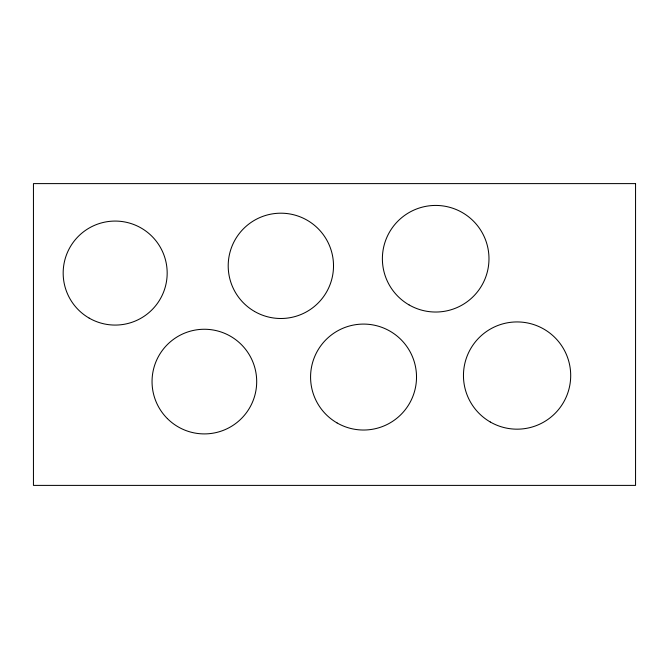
<?xml version="1.0" encoding="UTF-8"?>
<svg xmlns="http://www.w3.org/2000/svg" width="669" height="669" viewBox="0 0 669 669"><rect width="100%" height="100%" fill="white"/><g stroke="black" fill="none" stroke-linecap="round" stroke-linejoin="round"><path stroke-width="1" d="M635.55 183.607L33.45 183.607L33.45 485.393L635.55 485.393L635.55 183.607M167.367 418.585A52.333 52.333 0 0 0 254.914 395.128A52.333 52.333 0 0 0 190.824 331.038A52.333 52.333 0 0 0 167.367 418.585M337.059 422.933A52.976 52.976 0 0 0 416.519 377.057A52.976 52.976 0 0 0 337.059 331.18A52.976 52.976 0 0 0 337.059 422.933M490.268 421.988A53.62 53.62 0 0 0 570.699 375.552A53.62 53.62 0 0 0 490.268 329.115A53.62 53.62 0 0 0 490.268 421.988M409.035 304.888A53.294 53.294 0 0 0 488.98 258.736A53.294 53.294 0 0 0 409.035 212.575A53.294 53.294 0 0 0 409.035 304.888M254.538 311.445A52.65 52.65 0 0 0 333.513 265.844A52.65 52.65 0 0 0 254.538 220.243A52.65 52.65 0 0 0 254.538 311.445M89.169 318.11A52.006 52.006 0 0 0 167.175 273.069A52.006 52.006 0 0 0 89.169 228.037A52.006 52.006 0 0 0 89.169 318.11"/></g></svg>
